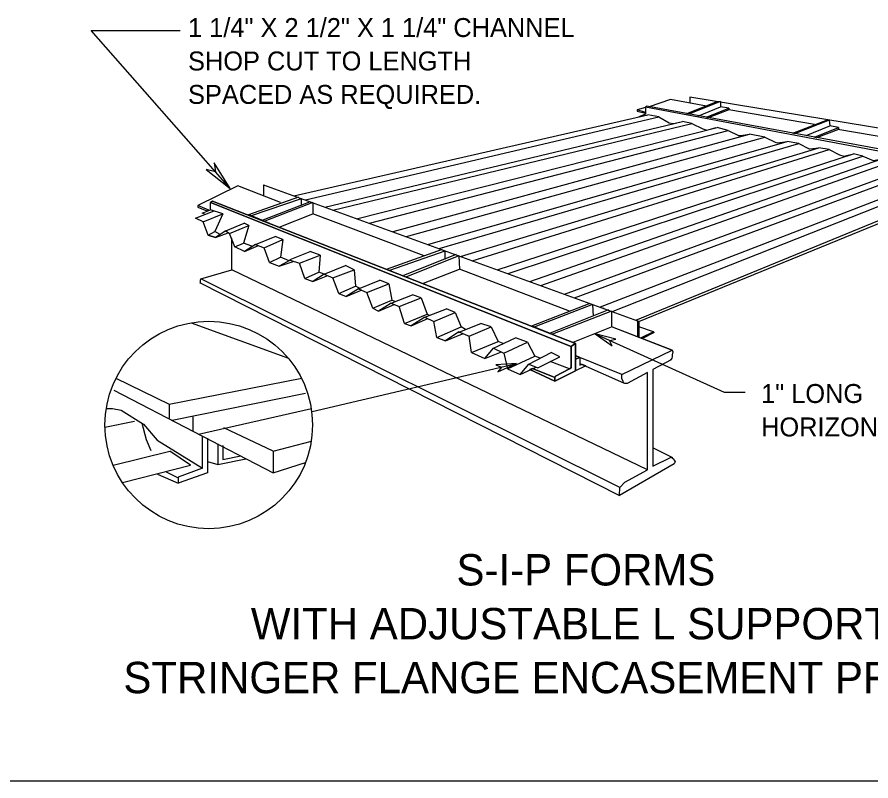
# Model space of a CAD drawing. Extents: x 528.16 to 531.11, y 154.42 to 156.25.
# Drawn here: x 530.4012 to 530.8617, y 155.415 to 155.8273 of the extents above; entities that cross this region are included whole.
import ezdxf

# ---------------------------------------------------------------- set-up
doc = ezdxf.new("R2010")
doc.units = 0
doc.layers.add('Level 1', color=7, linetype='Continuous')
doc.layers.add('Level 4', color=7, linetype='Continuous')

msp = doc.modelspace()

# ---------------------------------------------------------------- linework, layer by layer
at = {"layer": 'Level 1'}
for p, q in [((530.51608, 155.73481), (530.44127, 155.82011)), ((530.44127, 155.82011), (530.48917, 155.82011)), ((530.49508, 155.6623), (530.54757, 155.64327)), ((530.71293, 155.6564), (530.78248, 155.6249)), ((530.70243, 155.64983), (530.70243, 155.65148)), ((530.56037, 155.6144), (530.6706, 155.64032)), ((530.4544, 155.63245), (530.48327, 155.61834)), ((530.48327, 155.61834), (530.55479, 155.63245)), ((530.45341, 155.62588), (530.53937, 155.58127)), ((530.48491, 155.60981), (530.55676, 155.62424)), ((530.78248, 155.6249), (530.79396, 155.6249)), ((530.44915, 155.61604), (530.45276, 155.61604)), ((530.45276, 155.61604), (530.45735, 155.61506)), ((530.48327, 155.61834), (530.48327, 155.61079)), ((530.49902, 155.60226), (530.56004, 155.61604)), ((530.45735, 155.61506), (530.46949, 155.60751)), ((530.49606, 155.61178), (530.49606, 155.6039)), ((530.44849, 155.60587), (530.46457, 155.60915)), ((530.4685, 155.60817), (530.4708, 155.59931)), ((530.46949, 155.60751), (530.47671, 155.59898)), ((530.53937, 155.59308), (530.5128, 155.60554)), ((530.4708, 155.59931), (530.47343, 155.5934)), ((530.47671, 155.59898), (530.50131, 155.58389)), ((530.50098, 155.60128), (530.50098, 155.58422)), ((530.50394, 155.59997), (530.50394, 155.58127)), ((530.53937, 155.59308), (530.56004, 155.59833)), ((530.45308, 155.58553), (530.4836, 155.59308)), ((530.49475, 155.58553), (530.4836, 155.59308)), ((530.50951, 155.59701), (530.50951, 155.58586)), ((530.51214, 155.59603), (530.51214, 155.58848)), ((530.53937, 155.59308), (530.53937, 155.58127)), ((530.50951, 155.58586), (530.52461, 155.58881)), ((530.51214, 155.58848), (530.52198, 155.59045)), ((530.45801, 155.57602), (530.49475, 155.58553)), ((530.50131, 155.58389), (530.48819, 155.57897)), ((530.50394, 155.5875), (530.50951, 155.58586)), ((530.53937, 155.58127), (530.55676, 155.58684)), ((530.47703, 155.58061), (530.48819, 155.57569)), ((530.48163, 155.58192), (530.48819, 155.57864)), ((530.50394, 155.58127), (530.48819, 155.57569)), ((530.48819, 155.57897), (530.48819, 155.57569))]:
    msp.add_line(p, q, dxfattribs=at)
for points in [[(530.51608, 155.73481), (530.50755, 155.74859), (530.5082, 155.74367), (530.50328, 155.74498)], [(530.71293, 155.6564), (530.72211, 155.64983), (530.7208, 155.65279), (530.72408, 155.65344)], [(530.6706, 155.64032), (530.65945, 155.63966), (530.6624, 155.63835), (530.66043, 155.63573)]]:
    msp.add_lwpolyline(points, close=True, dxfattribs=at)
msp.add_circle((530.50459, 155.60713), 0.05598, dxfattribs=at)
at = {"layer": 'Level 4'}
for p, q in [((530.75361, 155.78271), (530.74213, 155.77877)), ((530.77297, 155.7791), (530.75361, 155.78271)), ((530.76247, 155.77516), (530.77887, 155.78172)), ((530.78051, 155.78172), (530.76345, 155.77483)), ((530.95046, 155.75351), (530.76411, 155.78402)), ((530.76411, 155.78402), (530.76411, 155.78074)), ((530.77887, 155.78172), (530.78051, 155.78172)), ((530.78051, 155.78172), (530.78051, 155.77877)), ((530.74016, 155.77844), (530.73556, 155.77713)), ((530.74016, 155.77582), (530.73556, 155.77713)), ((530.73556, 155.77713), (530.73556, 155.77648)), ((530.74081, 155.7791), (530.74016, 155.77877)), ((530.74081, 155.7791), (530.74016, 155.77877)), ((530.74016, 155.77877), (530.74016, 155.77483)), ((530.74016, 155.77877), (530.74049, 155.77877)), ((530.74049, 155.77877), (530.74016, 155.77877)), ((530.74016, 155.77877), (530.92848, 155.74334)), ((530.74016, 155.77877), (530.92848, 155.74334)), ((530.93012, 155.74432), (530.74081, 155.7791)), ((530.93012, 155.74432), (530.74081, 155.7791)), ((530.76837, 155.77385), (530.78051, 155.77877)), ((530.77297, 155.77319), (530.7851, 155.77812)), ((530.7851, 155.77713), (530.77395, 155.77287)), ((530.7851, 155.77812), (530.78051, 155.77877)), ((530.7851, 155.77812), (530.7851, 155.77713)), ((530.83136, 155.76926), (530.7851, 155.77713)), ((530.55052, 155.73087), (530.74147, 155.77451)), ((530.55676, 155.72858), (530.74738, 155.77352)), ((530.73556, 155.77648), (530.74016, 155.77549)), ((530.74016, 155.77483), (530.73655, 155.77352)), ((530.74016, 155.77549), (530.74016, 155.77582)), ((530.74738, 155.77352), (530.74147, 155.77451)), ((530.76345, 155.77483), (530.76247, 155.77516)), ((530.77395, 155.77287), (530.77297, 155.77319)), ((530.56726, 155.72464), (530.76017, 155.7709)), ((530.57152, 155.723), (530.76509, 155.76991)), ((530.76509, 155.76991), (530.76017, 155.7709)), ((530.81955, 155.76466), (530.83825, 155.77188)), ((530.83924, 155.77155), (530.82054, 155.76434)), ((530.82677, 155.76335), (530.83957, 155.7686)), ((530.83825, 155.77188), (530.83924, 155.77155)), ((530.83924, 155.77155), (530.83957, 155.7686)), ((530.84416, 155.76762), (530.83957, 155.7686)), ((530.58432, 155.7184), (530.77887, 155.76762)), ((530.59121, 155.71611), (530.78478, 155.76598)), ((530.604, 155.71151), (530.79626, 155.76401)), ((530.78478, 155.76598), (530.77887, 155.76762)), ((530.80446, 155.76237), (530.79626, 155.76401)), ((530.82054, 155.76434), (530.81955, 155.76466)), ((530.83136, 155.76237), (530.84416, 155.76762)), ((530.84416, 155.76663), (530.83235, 155.76204)), ((530.88386, 155.75974), (530.84383, 155.76663)), ((530.84416, 155.76762), (530.84416, 155.76663)), ((530.61122, 155.70889), (530.80446, 155.76237)), ((530.6227, 155.70462), (530.8166, 155.76007)), ((530.62894, 155.70233), (530.82283, 155.75909)), ((530.82283, 155.75909), (530.8166, 155.76007)), ((530.83235, 155.76204), (530.83136, 155.76237)), ((530.64042, 155.69806), (530.83366, 155.75679)), ((530.64665, 155.69577), (530.83924, 155.75581)), ((530.83924, 155.75581), (530.83366, 155.75679)), ((530.6601, 155.69085), (530.85236, 155.75351)), ((530.66601, 155.68888), (530.85728, 155.7522)), ((530.67782, 155.68461), (530.86713, 155.75056)), ((530.68373, 155.68232), (530.87336, 155.74957)), ((530.85728, 155.7522), (530.85236, 155.75351)), ((530.69652, 155.67772), (530.88484, 155.74695)), ((530.70177, 155.67575), (530.8914, 155.74596)), ((530.71588, 155.67083), (530.90354, 155.74334)), ((530.72178, 155.66821), (530.90912, 155.74235)), ((530.73491, 155.66361), (530.92126, 155.74039)), ((530.52034, 155.73612), (530.49869, 155.72562)), ((530.54331, 155.72726), (530.52034, 155.73612)), ((530.53412, 155.73678), (530.53412, 155.73087)), ((530.53412, 155.73678), (530.73589, 155.66329)), ((530.53412, 155.73678), (530.53412, 155.73251)), ((530.73655, 155.66296), (530.92421, 155.73973)), ((530.50558, 155.72726), (530.50656, 155.72792)), ((530.50656, 155.72792), (530.50558, 155.72726)), ((530.50656, 155.72792), (530.50558, 155.72726)), ((530.50558, 155.72333), (530.50558, 155.72726)), ((530.70013, 155.64951), (530.50558, 155.72726)), ((530.50558, 155.72726), (530.70013, 155.64951)), ((530.50558, 155.72726), (530.70013, 155.64951)), ((530.50656, 155.72792), (530.70243, 155.65115)), ((530.70243, 155.65115), (530.50656, 155.72792)), ((530.70243, 155.65115), (530.50656, 155.72792)), ((530.52625, 155.7207), (530.55315, 155.73022)), ((530.55446, 155.72923), (530.52756, 155.72004)), ((530.55938, 155.72759), (530.53379, 155.71775)), ((530.5607, 155.72726), (530.53478, 155.71709)), ((530.55446, 155.72923), (530.55446, 155.72595)), ((530.5607, 155.72726), (530.5607, 155.72103)), ((530.49738, 155.71873), (530.50755, 155.72267)), ((530.49869, 155.72562), (530.49869, 155.72464)), ((530.50459, 155.723), (530.49869, 155.72562)), ((530.49869, 155.72464), (530.50361, 155.72267)), ((530.50098, 155.72136), (530.50558, 155.72333)), ((530.50361, 155.72267), (530.50459, 155.723)), ((530.50361, 155.72267), (530.50459, 155.723)), ((530.51214, 155.72103), (530.50558, 155.72333)), ((530.50164, 155.71676), (530.49738, 155.71873)), ((530.5023, 155.72103), (530.50098, 155.72136)), ((530.50164, 155.71676), (530.51214, 155.72103)), ((530.51214, 155.72103), (530.50787, 155.71151)), ((530.52625, 155.7207), (530.5374, 155.71611)), ((530.53346, 155.71742), (530.53215, 155.71808)), ((530.54265, 155.71381), (530.5607, 155.72103)), ((530.62073, 155.69839), (530.5607, 155.72103)), ((530.50427, 155.70955), (530.50164, 155.71676)), ((530.51378, 155.71184), (530.52362, 155.71611)), ((530.51575, 155.71053), (530.52625, 155.7148)), ((530.52625, 155.7148), (530.52329, 155.70528)), ((530.52625, 155.7148), (530.52362, 155.71611)), ((530.50427, 155.70955), (530.50787, 155.71151)), ((530.5082, 155.70823), (530.50427, 155.70955)), ((530.50427, 155.70955), (530.5082, 155.70823)), ((530.51083, 155.70987), (530.50787, 155.71151)), ((530.51378, 155.71184), (530.5082, 155.70823)), ((530.5082, 155.70823), (530.51509, 155.71086)), ((530.51378, 155.71184), (530.51575, 155.71053)), ((530.5187, 155.70331), (530.51575, 155.71053)), ((530.51706, 155.69085), (530.51706, 155.70791)), ((530.52986, 155.70462), (530.54035, 155.70889)), ((530.54462, 155.70725), (530.54035, 155.70889)), ((530.5187, 155.70331), (530.52329, 155.70528)), ((530.52395, 155.70069), (530.5187, 155.70331)), ((530.52789, 155.70364), (530.52329, 155.70528)), ((530.52986, 155.70462), (530.52395, 155.70069)), ((530.52395, 155.70069), (530.5315, 155.70397)), ((530.52986, 155.70462), (530.53445, 155.70266)), ((530.53445, 155.70266), (530.54462, 155.70725)), ((530.54462, 155.70725), (530.54331, 155.69774)), ((530.5374, 155.69478), (530.53445, 155.70266)), ((530.54856, 155.69642), (530.55938, 155.70069)), ((530.55348, 155.69445), (530.56463, 155.69872)), ((530.56463, 155.69872), (530.55938, 155.70069)), ((530.56463, 155.69872), (530.56398, 155.68953)), ((530.60039, 155.69117), (530.63058, 155.702)), ((530.63189, 155.70102), (530.60203, 155.69052)), ((530.63812, 155.69905), (530.60958, 155.68789)), ((530.63189, 155.70102), (530.63189, 155.69642)), ((530.5374, 155.69478), (530.54331, 155.69774)), ((530.5374, 155.69478), (530.54265, 155.69281)), ((530.54856, 155.69609), (530.54265, 155.69281)), ((530.54265, 155.69281), (530.5502, 155.69544)), ((530.5479, 155.69577), (530.54331, 155.69774)), ((530.54856, 155.69609), (530.55348, 155.69445)), ((530.55643, 155.68625), (530.55348, 155.69445)), ((530.63944, 155.69839), (530.61089, 155.68691)), ((530.63944, 155.69839), (530.63976, 155.69117)), ((530.50033, 155.68592), (530.51706, 155.69085)), ((530.74114, 155.58291), (530.51706, 155.69085)), ((530.55643, 155.68625), (530.56398, 155.68953)), ((530.56693, 155.68855), (530.56398, 155.68953)), ((530.56693, 155.68855), (530.57841, 155.69314)), ((530.57152, 155.68658), (530.58301, 155.69085)), ((530.58301, 155.69085), (530.57841, 155.69314)), ((530.58301, 155.69085), (530.58366, 155.68199)), ((530.62041, 155.68363), (530.63976, 155.69117)), ((530.69915, 155.66854), (530.63976, 155.69117)), ((530.72638, 155.57339), (530.50033, 155.68592)), ((530.55643, 155.68625), (530.5607, 155.68461)), ((530.56693, 155.68855), (530.5607, 155.68461)), ((530.5607, 155.68461), (530.5689, 155.68789)), ((530.56693, 155.68855), (530.57152, 155.68658)), ((530.5748, 155.67805), (530.57152, 155.68658)), ((530.5853, 155.68067), (530.59678, 155.68527)), ((530.60171, 155.6833), (530.59678, 155.68527)), ((530.49967, 155.68396), (530.72605, 155.56913)), ((530.5748, 155.67805), (530.58366, 155.68199)), ((530.5853, 155.68067), (530.57874, 155.67641)), ((530.58596, 155.681), (530.58366, 155.68199)), ((530.5853, 155.68067), (530.5899, 155.67871)), ((530.5899, 155.67871), (530.60171, 155.6833)), ((530.60171, 155.6833), (530.60335, 155.67444)), ((530.5748, 155.67805), (530.57874, 155.67641)), ((530.57874, 155.67641), (530.58727, 155.68002)), ((530.59318, 155.67018), (530.5899, 155.67871)), ((530.60302, 155.6728), (530.6145, 155.67739)), ((530.60728, 155.67116), (530.61909, 155.67575)), ((530.61909, 155.67575), (530.6145, 155.67739)), ((530.61909, 155.67575), (530.62238, 155.6669)), ((530.59318, 155.67018), (530.60335, 155.67444)), ((530.60302, 155.6728), (530.59613, 155.66854)), ((530.59613, 155.66854), (530.60466, 155.67214)), ((530.60302, 155.6728), (530.60728, 155.67116)), ((530.60499, 155.67379), (530.60335, 155.67444)), ((530.61024, 155.66197), (530.60728, 155.67116)), ((530.67881, 155.66066), (530.7103, 155.6728)), ((530.71161, 155.67214), (530.68045, 155.66001)), ((530.71161, 155.67214), (530.71194, 155.66591)), ((530.59318, 155.67018), (530.59613, 155.66854)), ((530.61024, 155.66197), (530.62238, 155.6669)), ((530.62106, 155.66525), (530.63287, 155.66985)), ((530.62369, 155.66624), (530.62238, 155.6669)), ((530.62598, 155.66296), (530.63747, 155.66788)), ((530.63747, 155.66788), (530.63287, 155.66985)), ((530.63747, 155.66788), (530.64075, 155.66001)), ((530.72014, 155.66919), (530.68865, 155.65672)), ((530.72178, 155.66854), (530.68996, 155.65607)), ((530.71621, 155.6705), (530.71785, 155.67018)), ((530.72178, 155.66854), (530.72178, 155.66001)), ((530.61024, 155.66197), (530.61385, 155.66066)), ((530.62106, 155.66525), (530.61385, 155.66066)), ((530.61385, 155.66066), (530.6227, 155.6646)), ((530.62106, 155.66525), (530.62598, 155.66296)), ((530.62762, 155.65443), (530.62598, 155.66296)), ((530.63911, 155.65705), (530.65125, 155.66197)), ((530.65682, 155.66001), (530.65125, 155.66197)), ((530.73589, 155.66329), (530.73589, 155.65508)), ((530.73655, 155.66296), (530.73655, 155.65443)), ((530.73655, 155.65443), (530.73655, 155.66296)), ((530.73655, 155.65443), (530.73655, 155.66296)), ((530.73655, 155.66296), (530.73655, 155.66296)), ((530.62762, 155.65443), (530.64075, 155.66001)), ((530.63944, 155.65738), (530.63222, 155.65246)), ((530.63944, 155.65738), (530.64501, 155.65508)), ((530.64304, 155.65869), (530.64075, 155.66001)), ((530.64501, 155.65508), (530.65682, 155.66001)), ((530.65682, 155.66001), (530.66076, 155.65213)), ((530.67881, 155.66066), (530.68996, 155.65607)), ((530.68635, 155.65738), (530.68471, 155.65804)), ((530.70112, 155.6518), (530.72178, 155.66001)), ((530.72211, 155.66001), (530.75459, 155.64754)), ((530.75459, 155.64754), (530.72703, 155.65804)), ((530.74442, 155.65738), (530.73655, 155.66001)), ((530.73786, 155.6541), (530.74442, 155.65738)), ((530.74442, 155.65738), (530.73786, 155.6541)), ((530.73786, 155.6541), (530.74442, 155.65738)), ((530.62762, 155.65443), (530.63222, 155.65246)), ((530.63222, 155.65246), (530.6414, 155.6564)), ((530.64633, 155.64623), (530.64501, 155.65508)), ((530.65814, 155.64852), (530.66995, 155.6541)), ((530.67651, 155.6518), (530.66995, 155.6541)), ((530.73589, 155.65508), (530.73655, 155.65443)), ((530.73852, 155.65377), (530.73786, 155.6541)), ((530.74475, 155.65705), (530.73852, 155.65377)), ((530.64633, 155.64623), (530.66076, 155.65213)), ((530.65354, 155.64295), (530.65814, 155.64852)), ((530.65814, 155.64852), (530.66371, 155.6459)), ((530.66339, 155.65115), (530.66076, 155.65213)), ((530.66371, 155.6459), (530.67651, 155.6518)), ((530.67651, 155.6518), (530.68045, 155.64426)), ((530.70013, 155.64918), (530.70046, 155.64983)), ((530.70046, 155.64983), (530.70013, 155.64918)), ((530.70013, 155.64951), (530.70046, 155.64983)), ((530.70046, 155.64983), (530.70013, 155.64918)), ((530.70046, 155.64983), (530.70013, 155.64918)), ((530.70013, 155.64918), (530.70046, 155.64983)), ((530.70013, 155.64951), (530.70013, 155.64918)), ((530.70013, 155.63802), (530.70013, 155.64918)), ((530.70013, 155.63802), (530.70013, 155.64918)), ((530.70013, 155.64918), (530.70013, 155.63802)), ((530.70013, 155.64918), (530.70013, 155.63802)), ((530.70013, 155.64918), (530.70013, 155.63802)), ((530.70046, 155.64983), (530.70243, 155.65115)), ((530.70243, 155.65115), (530.70046, 155.64983)), ((530.70046, 155.64983), (530.70243, 155.65115)), ((530.70243, 155.65115), (530.70046, 155.64983)), ((530.70046, 155.64983), (530.70243, 155.65115)), ((530.70243, 155.64983), (530.70243, 155.65148)), ((530.70243, 155.65115), (530.70243, 155.63638)), ((530.70243, 155.63638), (530.70243, 155.65115)), ((530.70243, 155.63638), (530.70243, 155.65115)), ((530.64633, 155.64623), (530.65354, 155.64295)), ((530.65354, 155.64295), (530.6624, 155.64655)), ((530.66371, 155.6459), (530.66568, 155.63737)), ((530.66568, 155.63737), (530.68045, 155.64426)), ((530.67717, 155.63999), (530.6893, 155.64623)), ((530.6834, 155.64327), (530.68045, 155.64426)), ((530.68209, 155.63802), (530.6939, 155.64393)), ((530.6939, 155.64393), (530.6893, 155.64623)), ((530.70243, 155.64295), (530.70243, 155.64459)), ((530.70243, 155.64459), (530.70472, 155.6436)), ((530.70243, 155.64459), (530.70243, 155.64295)), ((530.70472, 155.6436), (530.70243, 155.64459)), ((530.70243, 155.64459), (530.70243, 155.64459)), ((530.70243, 155.64459), (530.70243, 155.64262)), ((530.70243, 155.64295), (530.70243, 155.64459)), ((530.70243, 155.64459), (530.70472, 155.6436)), ((530.70243, 155.64163), (530.70243, 155.64459)), ((530.70243, 155.64459), (530.70472, 155.6436)), ((530.70243, 155.64262), (530.70472, 155.6436)), ((530.70472, 155.6436), (530.70243, 155.64262)), ((530.70243, 155.64262), (530.70472, 155.6436)), ((530.70472, 155.6436), (530.70243, 155.64262)), ((530.70243, 155.64262), (530.70472, 155.6436)), ((530.70472, 155.6436), (530.70243, 155.64262)), ((530.70472, 155.6436), (530.70243, 155.64262)), ((530.70472, 155.6436), (530.70472, 155.63934)), ((530.72736, 155.63441), (530.70472, 155.6436)), ((530.70472, 155.6436), (530.70472, 155.64032)), ((530.72736, 155.63441), (530.75459, 155.64754)), ((530.67257, 155.63441), (530.67717, 155.63999)), ((530.67717, 155.63999), (530.68209, 155.63802)), ((530.69915, 155.63737), (530.68865, 155.6413)), ((530.70243, 155.63638), (530.70243, 155.64295)), ((530.70243, 155.64262), (530.70243, 155.64295)), ((530.70243, 155.64262), (530.70243, 155.64295)), ((530.70801, 155.63901), (530.70243, 155.63638)), ((530.70472, 155.64032), (530.72835, 155.62982)), ((530.70472, 155.63934), (530.70604, 155.63999)), ((530.70604, 155.63999), (530.70801, 155.63901)), ((530.75394, 155.64229), (530.74409, 155.63704)), ((530.66568, 155.63737), (530.67257, 155.63441)), ((530.67257, 155.63441), (530.6811, 155.63835)), ((530.67782, 155.63704), (530.67913, 155.6377)), ((530.67782, 155.63704), (530.67913, 155.6377)), ((530.67913, 155.6377), (530.67782, 155.63704)), ((530.69127, 155.63081), (530.67782, 155.63704)), ((530.67782, 155.63704), (530.69127, 155.63081)), ((530.67913, 155.6377), (530.69127, 155.63277)), ((530.69127, 155.63277), (530.67913, 155.6377)), ((530.70243, 155.63638), (530.69127, 155.63081)), ((530.69127, 155.63081), (530.70243, 155.63638)), ((530.69127, 155.63081), (530.70243, 155.63638)), ((530.6916, 155.63343), (530.69915, 155.63737)), ((530.69915, 155.63737), (530.6916, 155.63343)), ((530.69915, 155.63737), (530.6916, 155.63343)), ((530.69915, 155.63737), (530.70013, 155.63802)), ((530.70013, 155.63802), (530.69915, 155.63737)), ((530.70013, 155.63802), (530.69915, 155.63737)), ((530.74114, 155.6354), (530.73031, 155.62949)), ((530.74114, 155.58291), (530.74114, 155.6354)), ((530.74409, 155.63704), (530.74409, 155.58487)), ((530.69127, 155.63277), (530.6916, 155.63343)), ((530.6916, 155.63343), (530.69127, 155.63277)), ((530.6916, 155.63343), (530.69127, 155.63277)), ((530.69127, 155.63081), (530.69127, 155.63277)), ((530.69127, 155.63277), (530.69127, 155.63081)), ((530.69127, 155.63277), (530.69127, 155.63081)), ((530.69127, 155.63081), (530.69127, 155.63277)), ((530.69127, 155.63277), (530.69127, 155.63081)), ((530.73031, 155.62949), (530.72999, 155.62949)), ((530.75492, 155.58947), (530.74409, 155.59472)), ((530.74409, 155.58487), (530.75394, 155.5898)), ((530.75558, 155.58619), (530.72605, 155.56913)), ((530.729, 155.57634), (530.74114, 155.58291)), ((530.72638, 155.57339), (530.729, 155.57634)), ((530.72605, 155.56913), (530.72638, 155.57339)), ((530.72605, 155.56913), (530.72638, 155.57339)), ((528.34022, 155.41503), (531.09318, 155.41503))]:
    msp.add_line(p, q, dxfattribs=at)
for points in [[(530.74738, 155.77352), (530.75295, 155.77024), (530.75525, 155.76991), (530.76017, 155.7709)], [(530.76509, 155.76991), (530.771, 155.76696), (530.77329, 155.7663), (530.77822, 155.76762)], [(530.78478, 155.76598), (530.79035, 155.76335), (530.79134, 155.76335), (530.79626, 155.76401)], [(530.80446, 155.76237), (530.81004, 155.75974), (530.81135, 155.75941), (530.8166, 155.76007)], [(530.82283, 155.75909), (530.82841, 155.75613), (530.82874, 155.75613), (530.83366, 155.75679)], [(530.83924, 155.75581), (530.84482, 155.75285), (530.84711, 155.7522), (530.85236, 155.75351)], [(530.85728, 155.7522), (530.86286, 155.7499), (530.86483, 155.75023), (530.86713, 155.75056)], [(530.50033, 155.68592), (530.5, 155.68527), (530.5, 155.68428), (530.5, 155.68363)], [(530.73655, 155.66296), (530.73622, 155.66296), (530.73589, 155.66329)], [(530.74442, 155.65738), (530.74475, 155.65705), (530.74475, 155.65705)], [(530.75459, 155.64754), (530.75492, 155.64655), (530.75459, 155.64491), (530.75459, 155.64393), (530.75427, 155.64327), (530.75394, 155.64262), (530.75328, 155.64196)], [(530.72999, 155.62949), (530.729, 155.62949), (530.72835, 155.62982), (530.72802, 155.63081), (530.72736, 155.63212), (530.72736, 155.63441)], [(530.72999, 155.62949), (530.729, 155.62949), (530.72835, 155.62982), (530.72802, 155.63081), (530.72736, 155.63212), (530.72736, 155.63441)], [(530.75394, 155.5898), (530.75459, 155.58947), (530.75525, 155.58881), (530.75558, 155.58816), (530.75623, 155.58717), (530.75558, 155.58619)]]:
    msp.add_lwpolyline(points, dxfattribs=at)

# ---------------------------------------------------------------- texts
at = {"layer": 'Level 1'}
for s, height, p in [('1 1/4" X 2 1/2" X 1 1/4" CHANNEL', 0.0102283, (530.49344, 155.8165)), ('SHOP CUT TO LENGTH', 0.0102283, (530.49344, 155.79846)), ('SPACED AS REQUIRED.', 0.0102283, (530.49344, 155.78041)), ('1" LONG', 0.010228, (530.80249, 155.619)), ('HORIZONTAL WELD', 0.0102283, (530.80249, 155.60095)), ('S-I-P FORMS', 0.0169331, (530.63819, 155.52051)), ('WITH ADJUSTABLE L SUPPORTS', 0.0169331, (530.52729, 155.49144)), ('STRINGER FLANGE ENCASEMENT PROVIDED', 0.0169331, (530.45857, 155.46237))]:
    msp.add_text(s, height=height, dxfattribs=at).set_placement(p)

doc.saveas('drawing.dxf')
